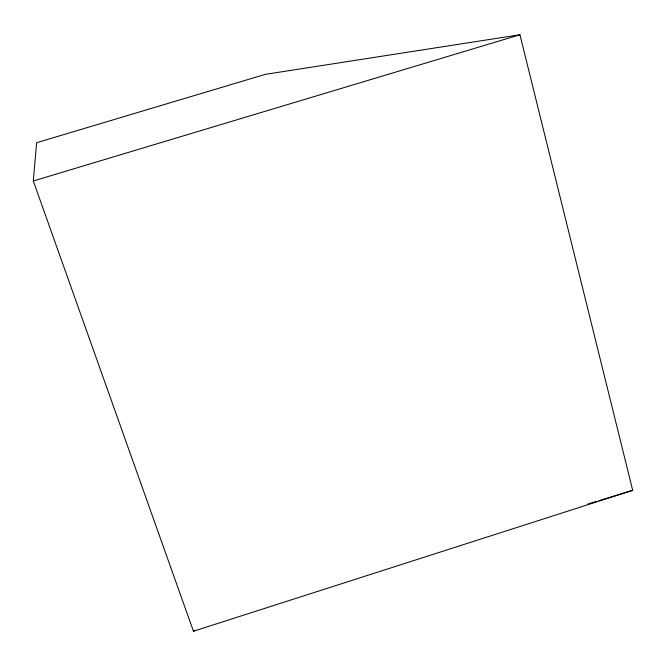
<?xml version="1.0" encoding="UTF-8"?>
<svg xmlns="http://www.w3.org/2000/svg" width="666" height="666" viewBox="0 0 666 666"><rect width="100%" height="100%" fill="white"/><g stroke="black" fill="none" stroke-linecap="round" stroke-linejoin="round"><path stroke-width="1" d="M33.3 180.969L36.622 142.715L265.301 74.351L519.946 34.749L632.7 490.326L193.448 631.251L33.3 180.969L519.946 34.749M193.448 631.251L195.13 630.269M587.953 504.012L596.903 501.273M598.892 500.666L632.7 490.326"/></g></svg>
